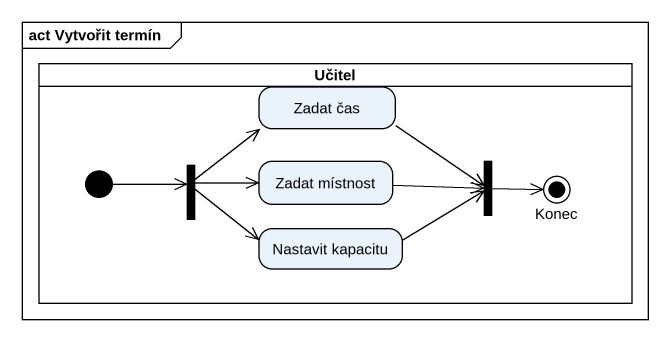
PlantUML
@startuml
mainframe act Vytvořit termín
hide empty description
state Učitel <<partition>> {
  state "Zadat čas" as Zadat_čas
  state fork1 <<fork>>
  state "Zadat místnost" as Zadat_místnost
  state fork2 <<join>>
  state Konec <<end>>
  state "Nastavit kapacitu" as Nastavit_kapacitu
  [*] -right-> fork1
}
Zadat_čas -right-> fork2
fork1 -up-> Zadat_čas
fork1 -right-> Zadat_místnost
fork1 -right-> Nastavit_kapacitu
Zadat_místnost -right-> fork2
fork2 -right-> Konec
Nastavit_kapacitu -right-> fork2
@enduml
